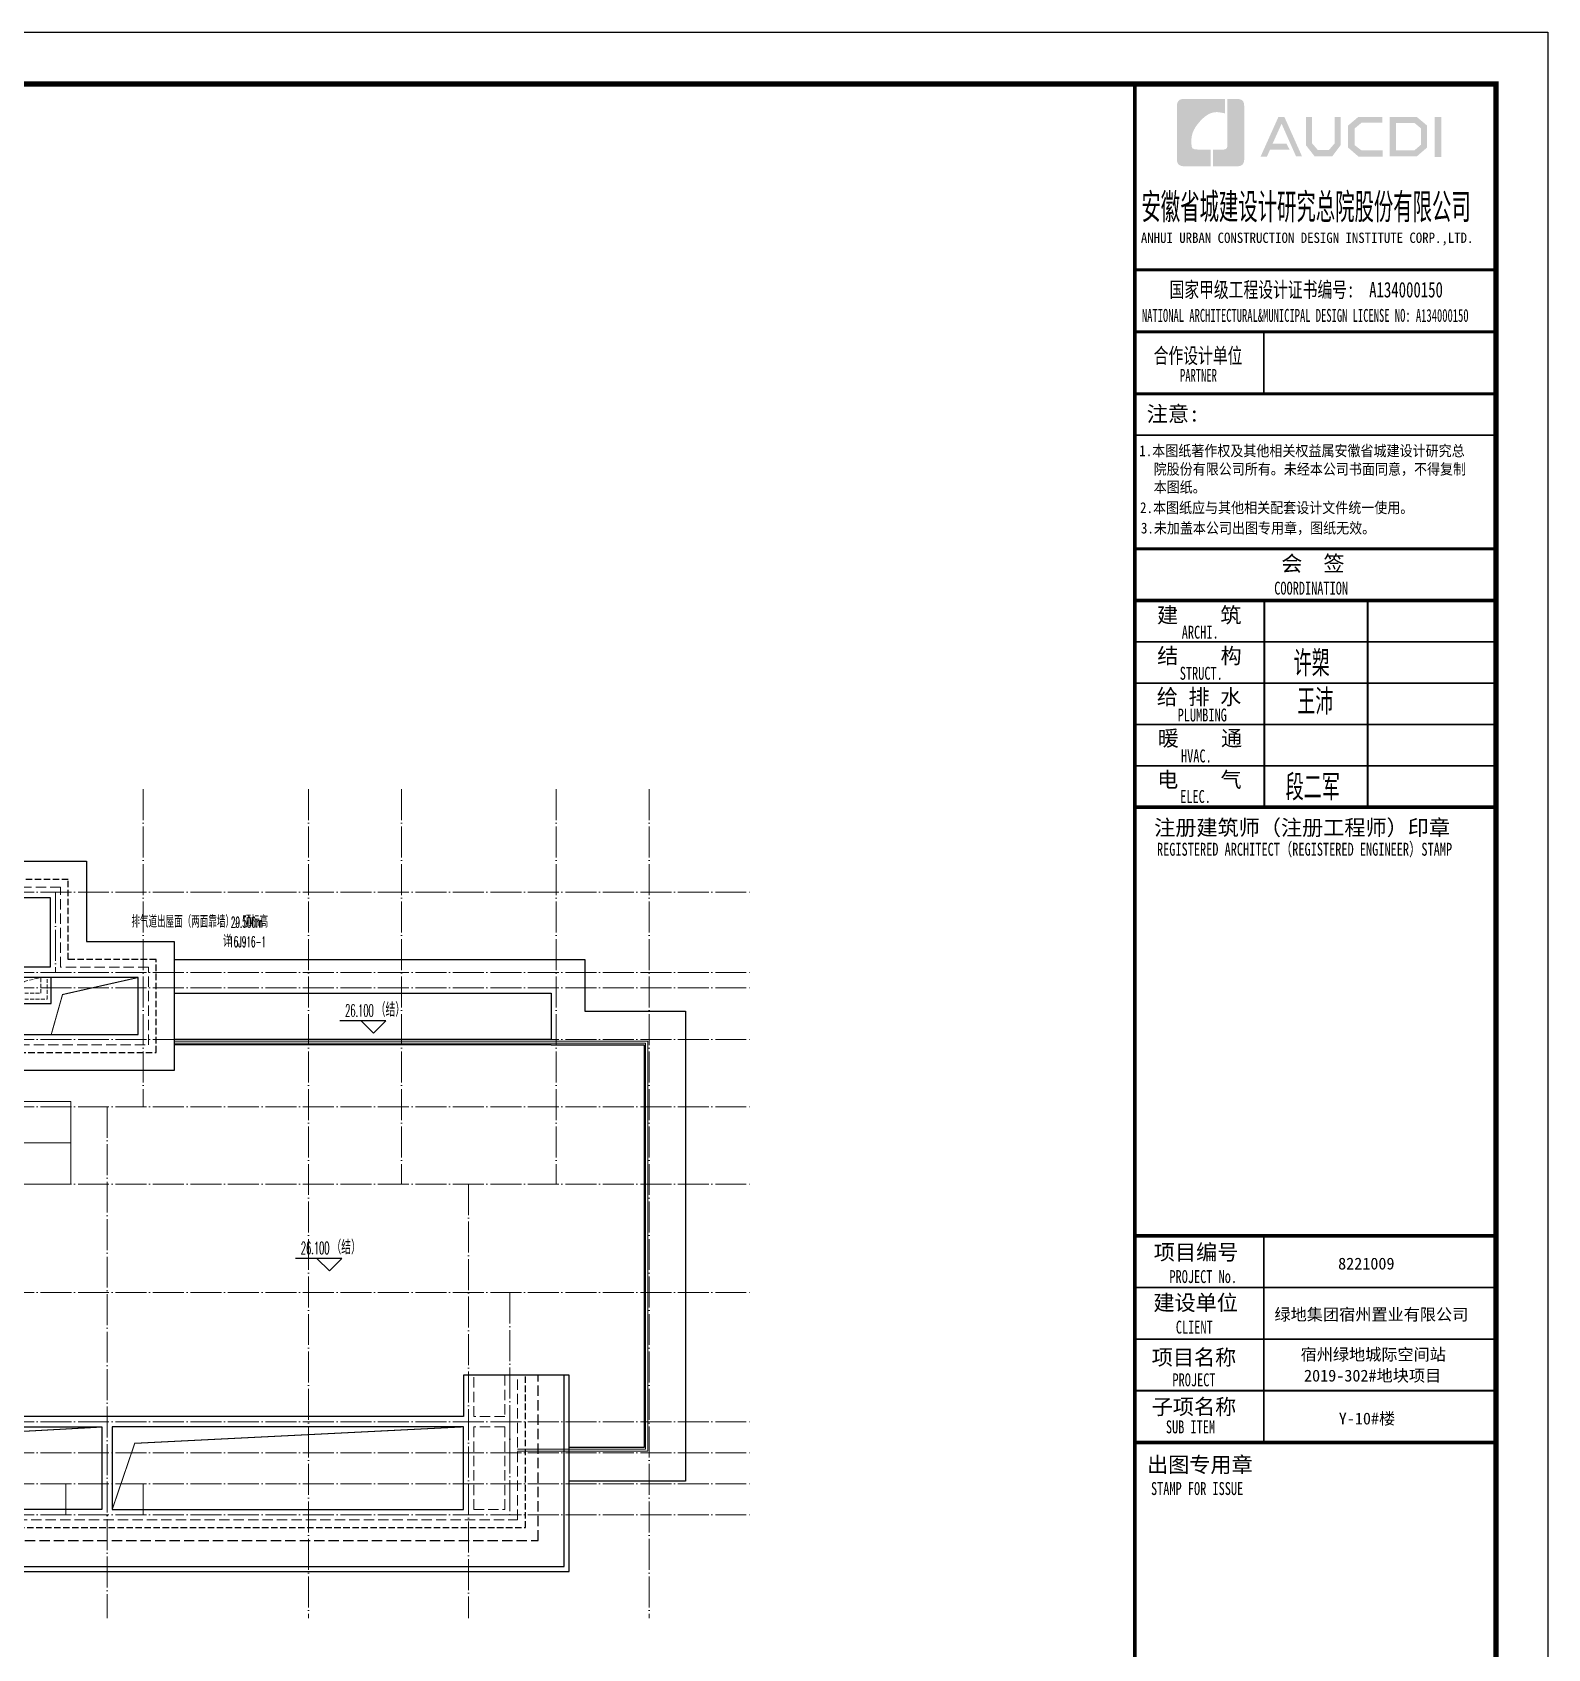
# Model space of a CAD drawing. Extents: x 27938 to 725830, y -209821 to 1628073.
# Drawn here: x 314969 to 344314, y 207313 to 238607 of the extents above; entities that cross this region are included whole.
import ezdxf

# ---------------------------------------------------------------- set-up
doc = ezdxf.new("R2010")
doc.units = 0
doc.header["$LTSCALE"] = 1000
doc.header["$MEASUREMENT"] = 0
for name, pattern in [('#P_--_20B1_001_t3$0$DASH', [0.35, 0.25, -0.1]), ('$1$DASH', [0.35, 0.25, -0.1]), ('__DASH', [0.35, 0.25, -0.1]), ('DASH', [0.35, 0.25, -0.1]), ('DOTE', [2.42, 2, -0.2, 0.02, -0.2])]:
    doc.linetypes.add(name, pattern=pattern)
for name, color, linetype in [('DIM_ELEV', 3, 'Continuous'), ('PUB_TEXT', 4, 'Continuous'), ('ROOF', 183, 'Continuous'), ('图框', 140, 'Continuous'), ('图签文字', 147, 'Continuous'), ('看线', 251, 'Continuous')]:
    doc.layers.add(name, color=color, linetype=linetype)
for name, color, linetype, lineweight in [('DOTE', 19, 'DOTE', 9), ('STAIR', 2, 'Continuous', 18), ('图签', 147, 'Continuous', 18), ('平面-排水沟', 86, 'Continuous', 15), ('平面-栏杆', 135, 'Continuous', 15), ('平面-看线', 45, 'Continuous', 15), ('线脚', 6, 'Continuous', 15)]:
    doc.layers.add(name, color=color, linetype=linetype, lineweight=lineweight)
doc.layers.add('yichutu', color=7, linetype='Continuous', true_color=0xffffff, plot=False)
doc.styles.add('_TCH_DIM', font='SIMPLEX.shx', dxfattribs={"width": 0.7, "bigfont": 'GBCBIG.shx'})
doc.styles.add('HT', font='')
doc.styles.add('宋体', font='', dxfattribs={"height": 50})
doc.styles.add('建筑图签-1', font='', dxfattribs={"width": 0.7})
doc.styles.add('建筑图签-2', font='TXT.shx', dxfattribs={"width": 0.5, "bigfont": 'HZTXT.shx'})
doc.styles.get('HT').set_extended_font_data('SimHei')
doc.styles.get('宋体').set_extended_font_data('SimSun')
doc.styles.get('建筑图签-1').set_extended_font_data('SimHei')

# ---------------------------------------------------------------- blocks, each defined once
blk = doc.blocks.new('FGDGDRGSDGDG')
at = {"layer": 'DOTE', "linetype": 'DOTE', "ltscale": 0.3}
for p, q in [((535182, 529998), (535182, 523848)), ((538382, 529998), (538382, 513948)), ((540182, 529998), (540182, 522348)), ((543182, 529998), (543182, 522348)), ((544982, 529998), (544982, 513948)), ((488182, 527998), (546982, 527998)), ((533482, 527998), (533482, 526448)), ((488182, 526448), (546982, 526448)), ((488182, 526148), (546982, 526148)), ((488182, 525148), (546982, 525148)), ((488182, 523848), (546982, 523848)), ((534482, 523848), (534482, 513948)), ((488182, 522348), (546982, 522348)), ((541482, 522348), (541482, 513948)), ((488182, 520248), (546982, 520248)), ((488182, 517748), (546982, 517748)), ((542282, 517748), (542282, 517148)), ((488182, 517148), (546982, 517148)), ((488182, 516548), (546982, 516548)), ((533682, 516548), (533682, 515948)), ((535182, 516548), (535182, 515948)), ((488182, 515948), (546982, 515948))]:
    blk.add_line(p, q, dxfattribs=at)
blk = doc.blocks.new('院标1')
h = blk.add_hatch(color=150)
h.dxf.hatch_style = 1
h.set_gradient(color1=(33, 113, 253), color2=(33, 113, 253), tint=1, name='INVCURVED')
edge = h.paths.add_edge_path()
edge.add_spline(control_points=[(116373, 648379), (116379, 648379), (116382, 648379), (116391, 648379), (116391, 648379), (116391, 648379), (116616, 648379), (116616, 648379), (116616, 648379), (116616, 648379), (116616, 648054), (116616, 648054), (116616, 648054), (116616, 648054), (116108, 648054), (116108, 648054), (116108, 648054), (116028, 648054), (115963, 648111), (115963, 648199), (115963, 648199), (115963, 648199), (115963, 649215), (115963, 649215), (115963, 649215), (115963, 649295), (116018, 649360), (116108, 649360), (116108, 649360), (116108, 649360), (116897, 649360), (116897, 649360), (116897, 649360), (116897, 649360), (116897, 649080), (116897, 649080), (116897, 649080), (116897, 649080), (116566, 649140), (116356, 648859), (116356, 648859), (116245, 648719), (116240, 648545), (116247, 648466), (116247, 648466), (116254, 648386), (116247, 648466), (116247, 648466), (116247, 648466), (116247, 648466), (116258, 648374), (116373, 648379)], knot_values=[0, 0, 0, 0, 0.071429, 0.071429, 0.071429, 0.107143, 0.142857, 0.142857, 0.142857, 0.178571, 0.214286, 0.214286, 0.214286, 0.25, 0.285714, 0.285714, 0.285714, 0.321429, 0.357143, 0.357143, 0.357143, 0.392857, 0.428571, 0.428571, 0.428571, 0.464286, 0.5, 0.5, 0.5, 0.535714, 0.571429, 0.571429, 0.571429, 0.607143, 0.642857, 0.642857, 0.642857, 0.678571, 0.714286, 0.714286, 0.714286, 0.75, 0.785714, 0.785714, 0.785714, 0.821429, 0.857143, 0.857143, 0.857143, 0.928571, 1, 1, 1, 1], degree=3, periodic=0)
h = blk.add_hatch(color=150)
h.dxf.hatch_style = 1
h.set_gradient(color1=(33, 113, 253), color2=(33, 113, 253), tint=1, name='INVCURVED')
edge = h.paths.add_edge_path()
edge.add_spline(control_points=[(117268, 649215), (117268, 649215), (117268, 648199), (117268, 648199), (117268, 648199), (117268, 648114), (117212, 648054), (117123, 648054), (117123, 648054), (117123, 648054), (116663, 648054), (116663, 648054), (116663, 648054), (116663, 648054), (116663, 648379), (116663, 648379), (116663, 648379), (116663, 648379), (116865, 648379), (116865, 648379), (116865, 648379), (116907, 648379), (116941, 648413), (116941, 648455), (116941, 648455), (116941, 648455), (116941, 649360), (116941, 649360), (116941, 649360), (116941, 649360), (117123, 649360), (117123, 649360), (117123, 649360), (117204, 649360), (117268, 649306), (117268, 649215)], knot_values=[0, 0, 0, 0, 0.1, 0.1, 0.1, 0.15, 0.2, 0.2, 0.2, 0.25, 0.3, 0.3, 0.3, 0.35, 0.4, 0.4, 0.4, 0.45, 0.5, 0.5, 0.5, 0.55, 0.6, 0.6, 0.6, 0.65, 0.7, 0.7, 0.7, 0.75, 0.8, 0.8, 0.8, 0.9, 1, 1, 1, 1], degree=3, periodic=0)
blk = doc.blocks.new('TK')
at = {"layer": '图框'}
h = blk.add_hatch(color=256, dxfattribs=at)
h.paths.add_polyline_path([(547288, 547072), (547414, 547072), (547414, 546302), (547288, 546302)])
h.paths.add_polyline_path([(546536, 546956), (546536, 546430), (546896, 546430), (547020, 546536), (547020, 546855), (546900, 546956)], flags=16)
h.paths.add_polyline_path([(546418, 547074), (546418, 546311), (546940, 546311), (547138, 546482), (547138, 546910), (546943, 547074)])
h.paths.add_polyline_path([(546275, 547077), (546275, 546962), (545868, 546962), (545735, 546851), (545735, 546531), (545868, 546429), (546277, 546429), (546277, 546307), (545813, 546307), (545611, 546481), (545611, 546910), (545809, 547077)])
h.paths.add_polyline_path([(544792, 547075), (544912, 547075), (544912, 546565), (545026, 546433), (545237, 546433), (545351, 546565), (545351, 547075), (545465, 547075), (545465, 546528), (545301, 546311), (544963, 546311), (544792, 546530)])
h.paths.add_polyline_path([(544260, 547074), (544377, 547074), (544719, 546310), (544603, 546310), (544322, 546944), (544147, 546556), (544418, 546556), (544479, 546440), (544098, 546440), (544039, 546308), (543916, 546308)])
for p, q in [((541480, 544114), (548480, 544114)), ((541480, 544114), (548480, 544114)), ((541480, 542914), (548480, 542914))]:
    blk.add_line(p, q, dxfattribs=at)
blk.add_lwpolyline([(465375, 548714), (549475, 548714), (549475, 489314), (465375, 489314)], close=True, dxfattribs=at)
blk.add_lwpolyline([(465375, 548714), (549475, 548714), (549475, 489314), (465375, 489314)], close=True, dxfattribs=at)
at = {"layer": '图框', "const_width": 100}
blk.add_lwpolyline([(548475, 490314), (548475, 547714), (467875, 547714), (467875, 490314)], close=True, dxfattribs=at)
at = {"layer": '图框'}
for points, const_width in [([(541480, 490314), (541480, 547714)], 70), ([(541480, 544114), (548480, 544114)], 60), ([(541480, 542914), (548480, 542914)], 60), ([(541480, 542914), (548480, 542914)], 60), ([(543980, 542914), (543980, 541714)], 35), ([(541480, 541714), (548480, 541714)], 60), ([(541480, 541714), (548480, 541714)], 60), ([(541480, 540913), (548480, 540913)], 35), ([(541488, 538714), (548488, 538714)], 60), ([(541488, 537714), (548488, 537714)], 70), ([(541488, 537714), (548488, 537714)], 70), ([(543988, 537714), (543988, 533714)], 35), ([(545988, 537714), (545988, 533714)], 35), ([(541488, 536914), (548488, 536914)], 35), ([(541488, 536114), (548488, 536114)], 35), ([(541488, 535314), (548488, 535314)], 35), ([(541488, 534514), (548488, 534514)], 35), ([(541488, 533714), (548488, 533714)], 70), ([(541480, 525414), (548480, 525414)], 70), ([(541480, 525414), (548480, 525414)], 70), ([(543980, 521414), (543980, 525414)], 35), ([(541480, 524414), (548480, 524414)], 35), ([(541480, 523414), (548480, 523414)], 35), ([(541480, 522414), (548480, 522414)], 35), ([(548480, 521414), (541480, 521414)], 70)]:
    blk.add_lwpolyline(points, dxfattribs=dict(at, const_width=const_width))
blk.add_blockref('院标1', (426331, -101935))
for s, height, style, width, p in [('ANHUI URBAN CONSTRUCTION DESIGN INSTITUTE CORP.,LTD.', 200, '建筑图签-1', 0.91, (541598, 544636)), ('NATIONAL ARCHITECTURAL&MUNICIPAL DESIGN LICENSE NO: A134000150', 250, '建筑图签-1', 0.6, (541617, 543108)), ('PARTNER', 250, '建筑图签-1', 0.6, (542355, 541947)), ('1.本图纸著作权及其他相关权益属安徽省城建设计研究总', 210, 'HT', 0.88, (541566, 540507)), ('院股份有限公司所有。未经本公司书面同意，不得复制', 210, 'HT', 0.88, (541845, 540153)), ('本图纸。', 210, 'HT', 0.88, (541845, 539803)), (' 2.本图纸应与其他相关配套设计文件统一使用。 ', 210, 'HT', 0.88, (541455, 539406)), ('3.未加盖本公司出图专用章，图纸无效。', 210, 'HT', 0.88, (541598, 539011)), ('COORDINATION', 250, '建筑图签-1', 0.7, (544180, 537827)), ('ARCHI.', 250, '建筑图签-1', 0.7, (542389, 536975)), ('STRUCT.', 250, '建筑图签-1', 0.7, (542350, 536179)), ('PLUMBING', 250, '建筑图签-1', 0.7, (542309, 535372)), ('HVAC.', 250, '建筑图签-1', 0.7, (542374, 534579)), ('ELEC.', 250, '建筑图签-1', 0.7, (542358, 533794)), ('REGISTERED ARCHITECT（REGISTERED ENGINEER）STAMP', 250, '建筑图签-1', 0.7, (541909, 532772)), ('PROJECT No.', 250, '建筑图签-1', 0.7, (542150, 524499, -1799)), ('CLIENT', 250, '建筑图签-1', 0.7, (542274, 523520)), ('PROJECT', 250, '建筑图签-1', 0.7, (542209, 522500)), ('SUB ITEM', 250, '建筑图签-1', 0.7, (542082, 521589)), ('STAMP FOR ISSUE', 250, '建筑图签-1', 0.7, (541793, 520395))]:
    blk.add_text(s, height=height, dxfattribs=dict(at, style=style, width=width)).set_placement(p)
at = {"layer": '图签', "color": 2, "style": '宋体'}
for s, height, p in [('8221009', 229.3, (545417, 524761)), ('绿地集团宿州置业有限公司', 229.34, (544185, 523776)), ('宿州绿地城际空间站', 229.3, (544690, 523001)), ('2019-302#地块项目', 229.34, (544757, 522592)), ('Y-10#楼', 229.3, (545429, 521761))]:
    blk.add_text(s, height=height, dxfattribs=at).set_placement(p)
at = {"layer": '图签文字', "color": 7, "style": '建筑图签-1'}
for s, height, width, p in [('安徽省城建设计研究总院股份有限公司', 500, 0.55, (541608, 545091)), ('国家甲级工程设计证书编号:  A134000150', 300, 0.7, (542152, 543581)), ('合作设计单位', 300, 0.7, (541845, 542304))]:
    blk.add_text(s, height=height, dxfattribs=dict(at, width=width)).set_placement(p)
for s, p in [('注意:', (541711, 541177)), ('会  签', (544315, 538281)), ('建    筑', (541910, 537280)), ('结    构', (541914, 536493)), ('给 排 水', (541905, 535699)), ('暖    通', (541923, 534896)), ('电    气', (541913, 534096)), ('注册建筑师（注册工程师）印章', (541855, 533167)), ('项目编号', (541848, 524946)), ('建设单位', (541840, 523969)), ('项目名称', (541807, 522911)), ('子项名称', (541807, 521954)), ('出图专用章', (541716, 520832))]:
    blk.add_text(s, height=300, dxfattribs=at).set_placement(p)
at = {"layer": '图签文字', "color": 1, "style": '建筑图签-2', "width": 0.7}
for s, p in [('许槊', (544555, 536242)), ('王沛', (544626, 535501)), ('段二军', (544401, 533845))]:
    blk.add_text(s, height=500, dxfattribs=at).set_placement(p)
blk = doc.blocks.new('yct-841-594-84100-59399.9999999999-100-1000.0')
at = {"layer": 'yichutu', "color": 7, "true_color": 0xffffff}
blk.add_lwpolyline([(0, 0), (0, 59400), (84100, 59400), (84100, 0)], close=True, dxfattribs=at)
blk = doc.blocks.new('GDFGDFHTH')
blk.add_lwpolyline([(314717, 219807), (315337, 219807), (315337, 220307)])
at = {"layer": '线脚', "color": 150, "linetype": '$1$DASH', "ltscale": 0.3}
blk.add_lwpolyline([(315137, 220307), (314717, 220307), (314717, 220007), (315137, 220007)], close=True, dxfattribs=at)
for points in [[(314717, 219887), (315257, 219887), (315257, 220307)], [(314717, 220007), (314810, 220231), (315137, 220307)]]:
    blk.add_lwpolyline(points, dxfattribs=at)

msp = doc.modelspace()

# ---------------------------------------------------------------- linework, layer by layer
at = {"color": 6, "const_width": 20}
for points in [[(315336.6, 219207), (315554.3, 219977.2), (317016.6, 220307)], [(310117.1, 210007), (310554, 211288.5), (316316.6, 211604.2)], [(316516.1, 210007), (316953, 211288.5), (323316.6, 211607)]]:
    msp.add_lwpolyline(points, dxfattribs=at)
at = {"layer": 'DIM_ELEV', "color": 251}
for p, q in [((321817.8, 219469.2), (320925.6, 219469.2)), ((321577.8, 219229.2), (321337.8, 219469.2)), ((321577.8, 219229.2), (321817.8, 219469.2)), ((320961, 214869.5), (320068.7, 214869.5)), ((320721, 214629.5), (320481, 214869.5)), ((320721, 214629.5), (320961, 214869.5))]:
    msp.add_line(p, q, dxfattribs=at)
at = {"layer": 'DOTE', "linetype": 'DOTE', "ltscale": 0.3}
msp.add_line((324216.6, 214207), (324216.6, 209907), dxfattribs=at)
at = {"layer": 'ROOF', "color": 251, "ltscale": 0.8, "true_color": 0x636466}
for p, q in [((325016.6, 219107), (317716.6, 219107)), ((325016.6, 219007), (317716.6, 219007))]:
    msp.add_line(p, q, dxfattribs=at)
at = {"layer": 'ROOF', "ltscale": 0.8}
for points in [[(310416.6, 221007), (310416.6, 222557), (316016.6, 222557), (316016.6, 221007), (317716.6, 221007), (317716.6, 218507), (314716.6, 218507)], [(273666.6, 212607), (273666.6, 208807), (297966.6, 208807), (297966.6, 210007), (301066.6, 210007), (301066.6, 208807), (325366.6, 208807), (325366.6, 212607)], [(273766.6, 212607), (273766.6, 208907), (297866.6, 208907), (297866.6, 210107), (301166.6, 210107), (301166.6, 208907), (325266.6, 208907), (325266.6, 212607)], [(325366.6, 212607), (323316.6, 212607), (323316.6, 211807), (303116.6, 211807)]]:
    msp.add_lwpolyline(points, dxfattribs=at)
for points in [[(315316.6, 221857), (315316.6, 220507), (314516.6, 220507), (314516.6, 216407), (311916.6, 216407), (311916.6, 220507), (311116.6, 220507), (311116.6, 221857)], [(314716.6, 219207), (317016.6, 219207), (317016.6, 220307), (314716.6, 220307)], [(316316.1, 210007), (310116.6, 210007), (310116.6, 211607), (316316.1, 211607)], [(323316.6, 211607), (316516.1, 211607), (316516.1, 210007), (323316.6, 210007)]]:
    msp.add_lwpolyline(points, close=True, dxfattribs=at)
at = {"layer": 'ROOF', "color": 251, "ltscale": 0.8, "true_color": 0x636466}
for points in [[(317716.6, 220657), (325666.6, 220657), (325666.6, 219657), (327616.6, 219657), (327616.6, 210557), (325366.6, 210557)], [(317716.6, 220007), (325016.6, 220007), (325016.6, 219107)], [(325016.6, 219007), (326816.6, 219007), (326816.6, 211207), (325366.6, 211207)]]:
    msp.add_lwpolyline(points, dxfattribs=at)
at = {"layer": 'ROOF', "linetype": '__DASH', "ltscale": 0.8}
msp.add_lwpolyline([(274266.6, 212607), (274266.6, 209407), (297366.6, 209407), (297366.6, 210607), (301666.6, 210607), (301666.6, 209407), (324766.6, 209407), (324766.6, 212607)], dxfattribs=at)
at = {"layer": 'STAIR', "color": 130}
msp.add_lwpolyline([(314716.6, 217907), (315716.6, 217907), (315716.6, 216307), (314716.6, 216307)], dxfattribs=at)
at = {"layer": '平面-排水沟'}
msp.add_line((314716.6, 217107), (315716.6, 217107), dxfattribs=at)
at = {"layer": '平面-栏杆', "color": 251, "true_color": 0x636466}
for points in [[(317716.6, 219077), (326886.6, 219077), (326886.6, 211137), (324366.6, 211137)], [(317716.6, 219037), (326846.6, 219037), (326846.6, 211177), (324366.6, 211177)]]:
    msp.add_lwpolyline(points, dxfattribs=at)
at = {"layer": '平面-看线', "linetype": 'DASH', "ltscale": 0.8}
for points in [[(314716.6, 218507), (314716.6, 219007), (317216.6, 219007), (317216.6, 220507), (315516.6, 220507), (315516.6, 222057), (310916.6, 222057), (310916.6, 220507), (309216.6, 220507), (309216.6, 219007), (311716.6, 219007), (311716.6, 218507)], [(274666.6, 212607), (274666.6, 209807), (296966.6, 209807), (296966.6, 211007), (302066.6, 211007), (302066.6, 209807), (324366.6, 209807), (324366.6, 212607)], [(324116.6, 212607), (324116.6, 211807), (323516.6, 211807), (323516.6, 212607)]]:
    msp.add_lwpolyline(points, dxfattribs=at)
msp.add_lwpolyline([(324116.6, 211607), (323516.6, 211607), (323516.6, 210007), (324116.6, 210007)], close=True, dxfattribs=at)
at = {"layer": '看线', "color": 202, "linetype": '#P_--_20B1_001_t3$0$DASH', "ltscale": 0.5}
for points in [[(314716.6, 218857), (317366.6, 218857), (317366.6, 220657), (315666.6, 220657), (315666.6, 222207), (310766.6, 222207), (310766.6, 220657), (309066.6, 220657), (309066.6, 218857), (311716.6, 218857)], [(274516.6, 212607), (274516.6, 209657), (297116.6, 209657), (297116.6, 210857), (301916.6, 210857), (301916.6, 209657), (324516.6, 209657), (324516.6, 212607)]]:
    msp.add_lwpolyline(points, dxfattribs=at)

# ---------------------------------------------------------------- block references
for name, p in [('TK', (-205160.9, -310106.9)), ('FGDGDRGSDGDG', (-218065.9, -306041.5)), ('GDFGDFHTH', (0, 0))]:
    msp.add_blockref(name, p)
at = {"layer": 'yichutu'}
msp.add_blockref('yct-841-594-84100-59399.9999999999-100-1000.0', (260214.1, 179206.8), dxfattribs=at)

# ---------------------------------------------------------------- texts
at = {"layer": 'DIM_ELEV', "color": 7, "style": '_TCH_DIM'}
for s, height, width, p in [('26.100', 238, 0.494118, (321026.4, 219549.3)), ('（结）', 270.07, 0.7, (321620, 219549.3)), ('26.100', 238, 0.494118, (320169.5, 214949.5)), ('（结）', 270.07, 0.7, (320763.1, 214949.5))]:
    msp.add_text(s, height=height, dxfattribs=dict(at, width=width)).set_placement(p)
at = {"layer": 'PUB_TEXT', "style": '_TCH_DIM'}
for s, height, width, p in [('排气道出屋面（两面靠墙），顶标高', 236.312, 0.7, (316888.4, 221273)), ('29.500m', 208.25, 0.494118, (318815, 221273)), ('详', 236.3, 0.7, (318660.3, 220895.7)), ('16J916-1', 208.25, 0.494118, (318780.7, 220895.7))]:
    msp.add_text(s, height=height, dxfattribs=dict(at, width=width)).set_placement(p)

doc.saveas('drawing.dxf')
